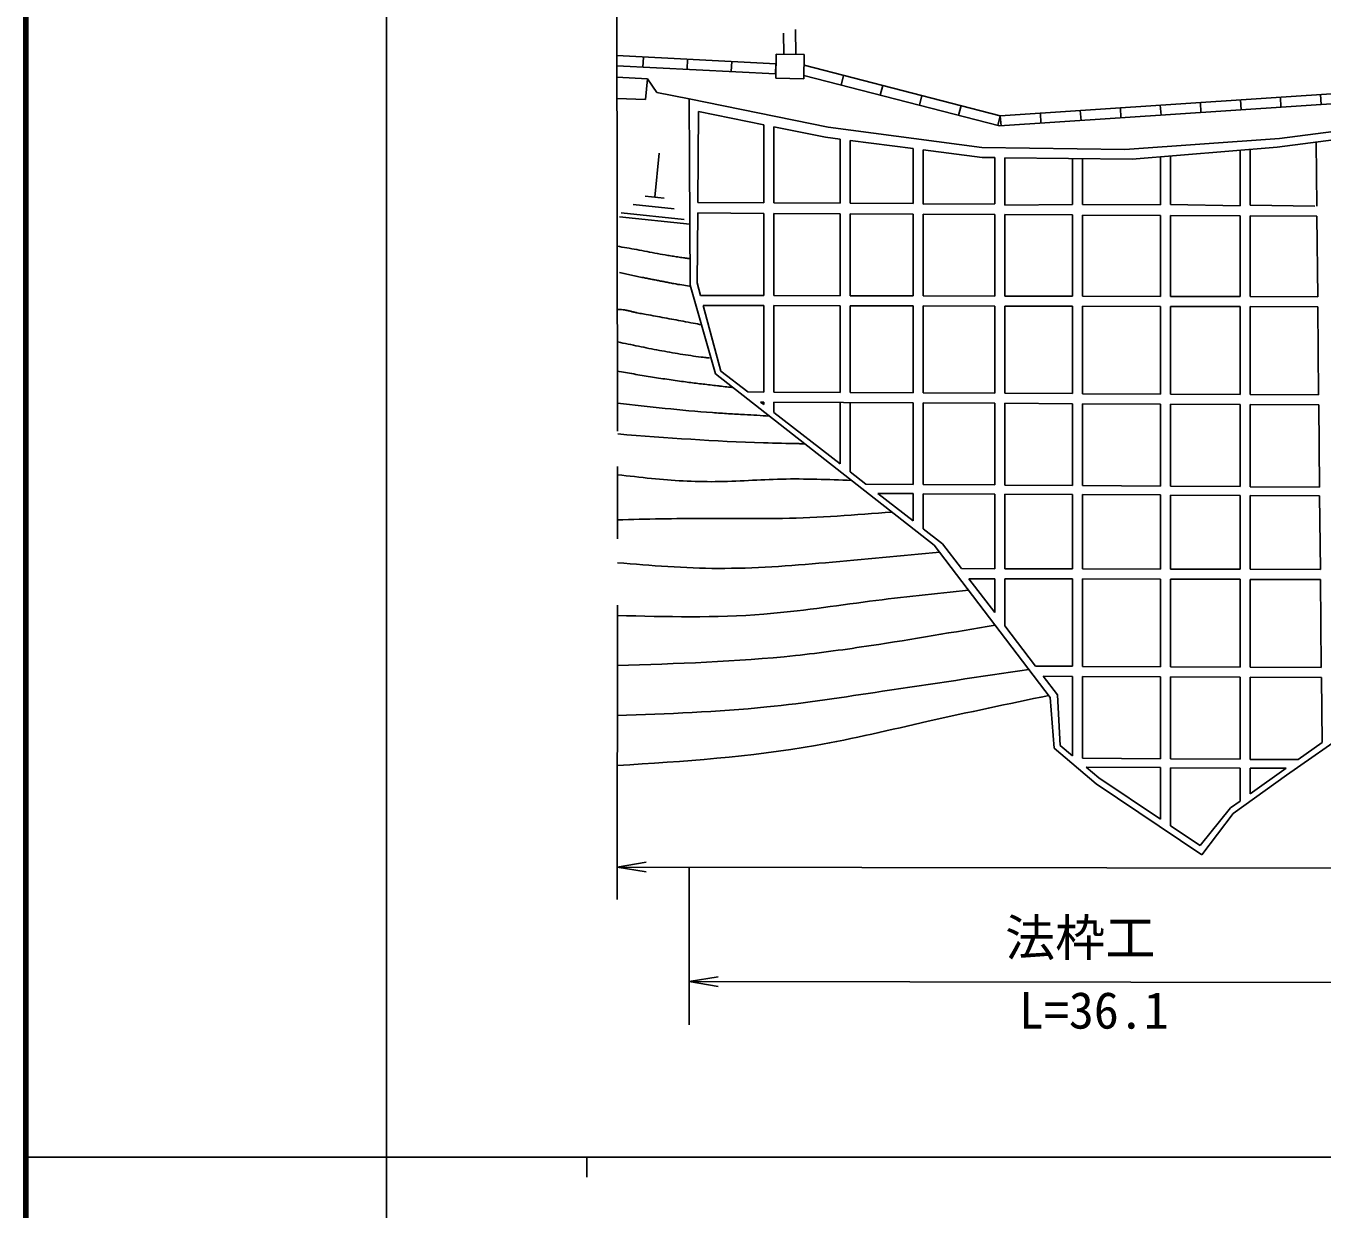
# Model space of a CAD drawing. Units: millimetres, scale not verified. Extents: x 40000 to 680000, y 20000 to 380000.
# Drawn here: x 40000 to 104694, y 202409 to 261454 of the extents above; entities that cross this region are included whole.
import ezdxf
from ezdxf.enums import TextEntityAlignment as Align

# ---------------------------------------------------------------- set-up
doc = ezdxf.new("R2010")
doc.units = ezdxf.units.MM
doc.header["$LTSCALE"] = 1000
for name, color, linetype, lineweight in [('M-BGD', 7, 'Continuous', 25), ('M-BMK-SRVR', 3, 'Continuous', 25), ('M-STR-STR3', 7, 'Continuous', 25), ('M-TTL', 2, 'Continuous', 140), ('M-TTL-BAND', 7, 'Continuous', 25)]:
    doc.layers.add(name, color=color, linetype=linetype, lineweight=lineweight)
doc.styles.add('ＭＳ ゴシック', font='')
doc.styles.get('ＭＳ ゴシック').set_extended_font_data('MS Gothic')

# ---------------------------------------------------------------- blocks, each defined once
blk = doc.blocks.new('open_arrow')
at = {"color": 0, "linetype": 'Continuous', "lineweight": -2}
blk.add_lwpolyline([(7.5, 1.25), (0, 0), (7.5, -1.25)], dxfattribs=at)

msp = doc.modelspace()

# ---------------------------------------------------------------- linework, layer by layer
at = {"layer": 'M-BGD'}
for p, q in [((77815, 261093), (77830, 260046)), ((78412, 261279), (78430, 260034)), ((77434, 259567), (69492, 259970)), ((77408, 259068), (69493, 259470)), ((70820, 259903), (70794, 259404)), ((73024, 259791), (72999, 259292)), ((75229, 259679), (75204, 259180)), ((77434, 259567), (77408, 259068)), ((77449, 260053), (77425, 258850)), ((78849, 260026), (77449, 260053)), ((78826, 258822), (78849, 260026)), ((78839, 259491), (88635, 256972)), ((69495, 258899), (71023, 258813)), ((71023, 258813), (70918, 257780)), ((71023, 258813), (71490, 258132)), ((77425, 258850), (78826, 258822)), ((78829, 258978), (88589, 256468)), ((80809, 258985), (80685, 258500)), ((71490, 258132), (73111, 257816)), ((82766, 258481), (82641, 257997)), ((88635, 256972), (108601, 258303)), ((69497, 257835), (70918, 257780)), ((73111, 257816), (73123, 254724)), ((80047, 256408), (73111, 257816)), ((84722, 257978), (84598, 257494)), ((88589, 256468), (108655, 257806)), ((96621, 257504), (96655, 257006)), ((98618, 257638), (98651, 257139)), ((100615, 257771), (100648, 257272)), ((102611, 257904), (102644, 257405)), ((104608, 258037), (104641, 257538)), ((73534, 252649), (73577, 257188)), ((73577, 257188), (76836, 256526)), ((86679, 257475), (86554, 256991)), ((88635, 256972), (88511, 256488)), ((88635, 256972), (88669, 256473)), ((90632, 257105), (90665, 256606)), ((92628, 257238), (92662, 256739)), ((94625, 257371), (94658, 256872)), ((76836, 256526), (76836, 252632)), ((77336, 256425), (77336, 252629)), ((77336, 256425), (79905, 255903)), ((87716, 255381), (80047, 256408)), ((102459, 255408), (108629, 256205)), ((109199, 256712), (102570, 255833)), ((79905, 255903), (80636, 255809)), ((80636, 255809), (80636, 252612)), ((81136, 255744), (81136, 252612)), ((81136, 255744), (84285, 255336)), ((102570, 255833), (94854, 255279)), ((104400, 255658), (104431, 252455)), ((71613, 255097), (71383, 252907)), ((84285, 252592), (84285, 255336)), ((84785, 255271), (84785, 252551)), ((84785, 255271), (87725, 254891)), ((94854, 255279), (87716, 255381)), ((95221, 254804), (102459, 255408)), ((96636, 252527), (96636, 254922)), ((97136, 254964), (97136, 252538)), ((100605, 255253), (100605, 252474)), ((101105, 255295), (101105, 252503)), ((73152, 248512), (73123, 254724)), ((87725, 254891), (88356, 254883)), ((88356, 252571), (88356, 254883)), ((88856, 254878), (88856, 252508)), ((88856, 254878), (95221, 254804)), ((92243, 252550), (92243, 254839)), ((92743, 254833), (92743, 252548)), ((71853, 252857), (70913, 252957)), ((72353, 252327), (70313, 252547)), ((73534, 252649), (76836, 252632)), ((77336, 252629), (80636, 252612)), ((84285, 252592), (81136, 252612)), ((88356, 252571), (84785, 252551)), ((92243, 252550), (88856, 252508)), ((96636, 252527), (92743, 252548)), ((100605, 252474), (97136, 252538)), ((101105, 252503), (104327, 252457)), ((73138, 251567), (69621, 251933)), ((72853, 251797), (69713, 252127)), ((73496, 248625), (73529, 252119)), ((73529, 252119), (76836, 252101)), ((76836, 252101), (76836, 248001)), ((77336, 252099), (80636, 252081)), ((77336, 252099), (77336, 248000)), ((80636, 252081), (80636, 247992)), ((81136, 252079), (81136, 247991)), ((81136, 252079), (84285, 252062)), ((84285, 247983), (84285, 252062)), ((84785, 252059), (88356, 252040)), ((84785, 252059), (84785, 247982)), ((88356, 247974), (88356, 252040)), ((88856, 252038), (92243, 252020)), ((88856, 252038), (88856, 247972)), ((92243, 247965), (92243, 252020)), ((92743, 252017), (96636, 251996)), ((92743, 252017), (92743, 247963)), ((96636, 247954), (96636, 251996)), ((97136, 251994), (100605, 251975)), ((97136, 251994), (97136, 247953)), ((100605, 251975), (100605, 247945)), ((101105, 251972), (104436, 251955)), ((101105, 251972), (101105, 247944)), ((104436, 251955), (104475, 247936)), ((74419, 244091), (73152, 248512)), ((73663, 248008), (73496, 248625)), ((73663, 248008), (76836, 248001)), ((77336, 248000), (80636, 247992)), ((81136, 247991), (84285, 247983)), ((84785, 247982), (88356, 247974)), ((88856, 247972), (92243, 247965)), ((92743, 247963), (96636, 247954)), ((97136, 247953), (100605, 247945)), ((101105, 247944), (104475, 247936)), ((73799, 247508), (76836, 247501)), ((74686, 244233), (73799, 247508)), ((76836, 247501), (76836, 243184)), ((77336, 247500), (77336, 243181)), ((77336, 247500), (80636, 247492)), ((80636, 247492), (80636, 243164)), ((81136, 247491), (84285, 247483)), ((81136, 247491), (81136, 243161)), ((84285, 243144), (84285, 247483)), ((84785, 247482), (88356, 247474)), ((84785, 247482), (84785, 243142)), ((88356, 243123), (88356, 247474)), ((88856, 247472), (88856, 243120)), ((88856, 247472), (92243, 247465)), ((92243, 243102), (92243, 247465)), ((92743, 247463), (96636, 247454)), ((92743, 247463), (92743, 243099)), ((96636, 243079), (96636, 247454)), ((97136, 247453), (97136, 243076)), ((97136, 247453), (100605, 247445)), ((100605, 247445), (100605, 243058)), ((101105, 247444), (101105, 243055)), ((101105, 247444), (104480, 247436)), ((104480, 247436), (104523, 243037)), ((85338, 235548), (74419, 244091)), ((76026, 243188), (74686, 244233)), ((76836, 243184), (76026, 243188)), ((76836, 242684), (76672, 242685)), ((76836, 242557), (76672, 242685)), ((76836, 242684), (76836, 242557)), ((80636, 243164), (77336, 243181)), ((84285, 242644), (77336, 242681)), ((77336, 242681), (77336, 242167)), ((80636, 242664), (80636, 239596)), ((84285, 243144), (81136, 243161)), ((81136, 242661), (81136, 239206)), ((84285, 238571), (84285, 242644)), ((88356, 243123), (84785, 243142)), ((84785, 242642), (84785, 238568)), ((88356, 242623), (84785, 242642)), ((88356, 238544), (88356, 242623)), ((92243, 243102), (88856, 243120)), ((88856, 242620), (88856, 238541)), ((92243, 242602), (88856, 242620)), ((96636, 243079), (92743, 243099)), ((100605, 243058), (97136, 243076)), ((104523, 243037), (101105, 243055)), ((80636, 239596), (77336, 242167)), ((92243, 238519), (92243, 242602)), ((92743, 242599), (92743, 238515)), ((96636, 242579), (92743, 242599)), ((96636, 238489), (96636, 242579)), ((97136, 242576), (97136, 238486)), ((100605, 242558), (97136, 242576)), ((100605, 242558), (100605, 238463)), ((101105, 242555), (101105, 238460)), ((104528, 242537), (101105, 242555)), ((104528, 242537), (104568, 238437)), ((81930, 238587), (81136, 239206)), ((81930, 238587), (84285, 238571)), ((82527, 238122), (84285, 238113)), ((84285, 236752), (82527, 238122)), ((84285, 236752), (84285, 238113)), ((84785, 238568), (88356, 238544)), ((84785, 238110), (88356, 238091)), ((84785, 238110), (84785, 236362)), ((88356, 234366), (88356, 238091)), ((88856, 238541), (92243, 238519)), ((88856, 238088), (88856, 234365)), ((88856, 238088), (92243, 238070)), ((92743, 238515), (96636, 238489)), ((97136, 238486), (100605, 238463)), ((101105, 238460), (104568, 238437)), ((92243, 234357), (92243, 238070)), ((92743, 238068), (96636, 238047)), ((92743, 238068), (92743, 234356)), ((96636, 234347), (96636, 238047)), ((97136, 238044), (100605, 238026)), ((97136, 238044), (97136, 234346)), ((100605, 238026), (100605, 234337)), ((101105, 238023), (101105, 234336)), ((101105, 238023), (104572, 238005)), ((104572, 238005), (104608, 234328)), ((85742, 235616), (84785, 236362)), ((91122, 227940), (85338, 235548)), ((86689, 234370), (85742, 235616)), ((86689, 234370), (88356, 234366)), ((88856, 234365), (92243, 234357)), ((92743, 234356), (96636, 234347)), ((97136, 234346), (100605, 234337)), ((101105, 234336), (104608, 234328)), ((87069, 233869), (88356, 233866)), ((88356, 232176), (87069, 233869)), ((88356, 232176), (88356, 233866)), ((88856, 233865), (88856, 231518)), ((88856, 233865), (92243, 233857)), ((92243, 229495), (92243, 233857)), ((92743, 233856), (96636, 233847)), ((92743, 233856), (92743, 229493)), ((96636, 229472), (96636, 233847)), ((97136, 233846), (97136, 229469)), ((97136, 233846), (100605, 233837)), ((100605, 233837), (100605, 229451)), ((101105, 233836), (104613, 233828)), ((101105, 233836), (101105, 229448)), ((104613, 233828), (104656, 229429)), ((90386, 229505), (88856, 231518)), ((92243, 229495), (90386, 229505)), ((96636, 229472), (92743, 229493)), ((100605, 229451), (97136, 229469)), ((104656, 229429), (101105, 229448)), ((91481, 228064), (90767, 229003)), ((92243, 228995), (90767, 229003)), ((92243, 225029), (92243, 228995)), ((92743, 228993), (92743, 224909)), ((96636, 228972), (92743, 228993)), ((96636, 224883), (96636, 228972)), ((97136, 228969), (97136, 224879)), ((100605, 228951), (97136, 228969)), ((100605, 228951), (100605, 224856)), ((104661, 228929), (101105, 228948)), ((101105, 228948), (101105, 224853)), ((104661, 228929), (104693, 225687)), ((91319, 225410), (91122, 227940)), ((91625, 225550), (91481, 228064)), ((106593, 226640), (102916, 224062)), ((93413, 223634), (91319, 225410)), ((92243, 225029), (91625, 225550)), ((104693, 225687), (103500, 224837)), ((92743, 224909), (96636, 224883)), ((97136, 224879), (100605, 224856)), ((101105, 224853), (103500, 224837)), ((92920, 224460), (96636, 224440)), ((93546, 223934), (92920, 224460)), ((96636, 221874), (93546, 223934)), ((96636, 221874), (96636, 224440)), ((97136, 224437), (100605, 224419)), ((97136, 224437), (97136, 221541)), ((102916, 224062), (100256, 222145)), ((100605, 224419), (100605, 222773)), ((101105, 224416), (101105, 223129)), ((101105, 224416), (102897, 224407)), ((102906, 224413), (101105, 223129)), ((98687, 220082), (93413, 223634)), ((100605, 222773), (100118, 222425)), ((100118, 222425), (98609, 220558)), ((100256, 222145), (98687, 220082)), ((98609, 220558), (97136, 221541))]:
    msp.add_line(p, q, dxfattribs=at)
for points, knots in [([(69504, 250460), (69831, 250406), (70158, 250352), (70484, 250290), (70657, 250258), (70829, 250223), (71002, 250189), (71174, 250156), (71347, 250124), (71520, 250093), (71692, 250062), (71866, 250032), (72039, 250003), (72133, 249988), (72227, 249973), (72322, 249958), (72416, 249943), (72510, 249929), (72605, 249915), (72699, 249901), (72794, 249887), (72888, 249874), (72899, 249872), (72909, 249871), (72920, 249869), (73004, 249858), (73088, 249846), (73172, 249834)], [0, 0, 0, 0, 1, 1, 1, 2, 2, 2, 3, 3, 3, 4, 4, 4, 5, 5, 5, 6, 6, 6, 7, 7, 7, 8, 8, 8, 9, 9, 9, 9]), ([(69626, 249151), (69726, 249129), (69826, 249107), (69925, 249085), (70025, 249063), (70125, 249041), (70225, 249019), (70324, 248997), (70424, 248976), (70524, 248954), (70624, 248933), (70724, 248912), (70824, 248892), (70895, 248877), (70967, 248863), (71038, 248849), (71109, 248834), (71180, 248820), (71252, 248806), (71323, 248792), (71394, 248779), (71466, 248765), (71537, 248751), (71608, 248737), (71680, 248723), (71751, 248709), (71822, 248695), (71894, 248681), (71965, 248667), (72036, 248653), (72108, 248639), (72179, 248625), (72250, 248611), (72321, 248597), (72329, 248596), (72337, 248594), (72345, 248593), (72603, 248543), (72863, 248507), (73123, 248471)], [0, 0, 0, 0, 1, 1, 1, 2, 2, 2, 3, 3, 3, 4, 4, 4, 5, 5, 5, 6, 6, 6, 7, 7, 7, 8, 8, 8, 9, 9, 9, 10, 10, 10, 11, 11, 11, 12, 12, 12, 13, 13, 13, 13]), ([(69486, 247308), (69507, 247308), (69527, 247308), (69547, 247307), (69568, 247307), (69588, 247307), (69608, 247307), (69629, 247306), (69649, 247306), (69669, 247305), (69690, 247304), (69710, 247303), (69730, 247301), (69782, 247297), (69833, 247290), (69884, 247281), (69936, 247272), (69987, 247261), (70037, 247249), (70088, 247237), (70139, 247225), (70190, 247212), (70240, 247199), (70291, 247186), (70342, 247174), (70393, 247162), (70444, 247150), (70495, 247140), (70546, 247129), (70597, 247119), (70648, 247109), (70699, 247100), (70750, 247090), (70802, 247081), (70853, 247072), (70904, 247063), (70955, 247054), (71263, 247000), (71570, 246944), (71877, 246887), (72184, 246831), (72492, 246773), (72799, 246715), (72969, 246683), (73140, 246651), (73310, 246618), (73447, 246593), (73583, 246567), (73720, 246541)], [0, 0, 0, 0, 1, 1, 1, 2, 2, 2, 3, 3, 3, 4, 4, 4, 5, 5, 5, 6, 6, 6, 7, 7, 7, 8, 8, 8, 9, 9, 9, 10, 10, 10, 11, 11, 11, 12, 12, 12, 13, 13, 13, 14, 14, 14, 15, 15, 15, 16, 16, 16, 16]), ([(69540, 245685), (69886, 245612), (70231, 245540), (70577, 245469), (70923, 245398), (71269, 245329), (71616, 245264), (71963, 245198), (72310, 245136), (72659, 245080), (73007, 245024), (73356, 244973), (73706, 244929), (73775, 244920), (73844, 244912), (73914, 244904), (73922, 244903), (73929, 244902), (73937, 244901), (73999, 244894), (74061, 244887), (74122, 244880)], [0, 0, 0, 0, 1, 1, 1, 2, 2, 2, 3, 3, 3, 4, 4, 4, 5, 5, 5, 6, 6, 6, 7, 7, 7, 7]), ([(69513, 244223), (69789, 244177), (70064, 244130), (70340, 244084), (70616, 244037), (70891, 243992), (71167, 243947), (71443, 243903), (71719, 243860), (71995, 243819), (72272, 243778), (72548, 243738), (72825, 243702), (72944, 243686), (73062, 243671), (73180, 243656), (73298, 243641), (73416, 243626), (73535, 243612), (73653, 243597), (73771, 243583), (73890, 243569), (74008, 243555), (74127, 243541), (74245, 243527), (74363, 243513), (74482, 243499), (74600, 243485), (74613, 243483), (74626, 243482), (74639, 243480), (74866, 243453), (75092, 243427), (75318, 243401)], [0, 0, 0, 0, 1, 1, 1, 2, 2, 2, 3, 3, 3, 4, 4, 4, 5, 5, 5, 6, 6, 6, 7, 7, 7, 8, 8, 8, 9, 9, 9, 10, 10, 10, 11, 11, 11, 11]), ([(69527, 242633), (71107, 242452), (72688, 242270), (74274, 242154), (74538, 242135), (74803, 242118), (75068, 242102), (75332, 242087), (75597, 242073), (75862, 242059), (76278, 242036), (76694, 242010), (77110, 241985)], [0, 0, 0, 0, 1, 1, 1, 2, 2, 2, 3, 3, 3, 4, 4, 4, 4]), ([(69542, 241090), (71967, 240902), (74391, 240715), (76821, 240647), (77413, 240631), (78006, 240621), (78599, 240607), (78609, 240606), (78619, 240606), (78629, 240606), (78707, 240604), (78785, 240602), (78863, 240600)], [0, 0, 0, 0, 1, 1, 1, 2, 2, 2, 3, 3, 3, 4, 4, 4, 4]), ([(81216, 238773), (80051, 238818), (78885, 238864), (77721, 238837), (76612, 238812), (75503, 238721), (74394, 238711), (73336, 238701), (72278, 238765), (71225, 238869), (70660, 238925), (70097, 238992), (69533, 239059)], [0, 0, 0, 0, 1, 1, 1, 2, 2, 2, 3, 3, 3, 4, 4, 4, 4]), ([(83233, 237195), (81411, 237054), (79589, 236913), (77764, 236877), (76458, 236851), (75150, 236878), (73843, 236877), (72405, 236876), (70967, 236841), (69530, 236806)], [0, 0, 0, 0, 1, 1, 1, 2, 2, 2, 3, 3, 3, 3]), ([(85610, 235189), (83709, 235010), (81808, 234831), (79903, 234667), (78123, 234514), (76339, 234374), (74556, 234382), (72879, 234389), (71203, 234528), (69527, 234667)], [0, 0, 0, 0, 1, 1, 1, 2, 2, 2, 3, 3, 3, 3]), ([(87052, 233293), (85404, 233123), (83757, 232954), (82113, 232742), (80355, 232515), (78601, 232241), (76837, 232100), (74411, 231907), (71967, 231968), (69523, 232029)], [0, 0, 0, 0, 1, 1, 1, 2, 2, 2, 3, 3, 3, 3]), ([(88372, 231556), (86312, 231201), (84252, 230845), (82184, 230532), (80928, 230342), (79669, 230167), (78406, 230033), (75457, 229720), (72489, 229627), (69520, 229534)], [0, 0, 0, 0, 1, 1, 1, 2, 2, 2, 3, 3, 3, 3]), ([(90064, 229331), (87627, 228975), (85191, 228618), (82755, 228251), (80833, 227960), (78911, 227663), (76980, 227466), (74503, 227214), (72010, 227126), (69517, 227039)], [0, 0, 0, 0, 1, 1, 1, 2, 2, 2, 3, 3, 3, 3]), ([(91048, 228037), (89042, 227621), (87036, 227205), (85036, 226753), (83162, 226330), (81292, 225875), (79404, 225541), (76145, 224967), (72829, 224755), (69513, 224544)], [0, 0, 0, 0, 1, 1, 1, 2, 2, 2, 3, 3, 3, 3])]:
    msp.add_open_spline(points, degree=3, knots=knots, dxfattribs=at)
at = {"layer": 'M-BMK-SRVR'}
for p, q in [((69488, 262542), (69530, 241231)), ((69534, 239467), (69529, 235865)), ((69525, 232539), (69505, 217856))]:
    msp.add_line(p, q, dxfattribs=at)
at = {"layer": 'M-STR-STR3'}
for p, q in [((563358, 218805), (69506, 219476)), ((73111, 219471), (73111, 211600)), ((109199, 213710), (73111, 213759))]:
    msp.add_line(p, q, dxfattribs=at)
at = {"layer": 'M-TTL'}
msp.add_line((40000, 380000), (40000, 20000), dxfattribs=at)
at = {"layer": 'M-TTL-BAND'}
for p, q in [((58000, 370000), (58000, 20000)), ((40000, 205000), (579000, 205000)), ((68000, 205000), (68000, 204000))]:
    msp.add_line(p, q, dxfattribs=at)

# ---------------------------------------------------------------- block references
at = {"layer": 'M-STR-STR3', "xscale": 193, "yscale": 193, "rotation": 359.9}
for p in [(69506, 219476), (73111, 213759)]:
    msp.add_blockref('open_arrow', p, dxfattribs=at)

# ---------------------------------------------------------------- texts
at = {"layer": 'M-STR-STR3', "style": 'ＭＳ ゴシック'}
for s, p in [('法枠工', (88873, 214484)), ('L=36.1', (89562, 210864))]:
    msp.add_text(s, height=1833, dxfattribs=at).set_placement(p, align=Align.BOTTOM_LEFT)

doc.saveas('drawing.dxf')
